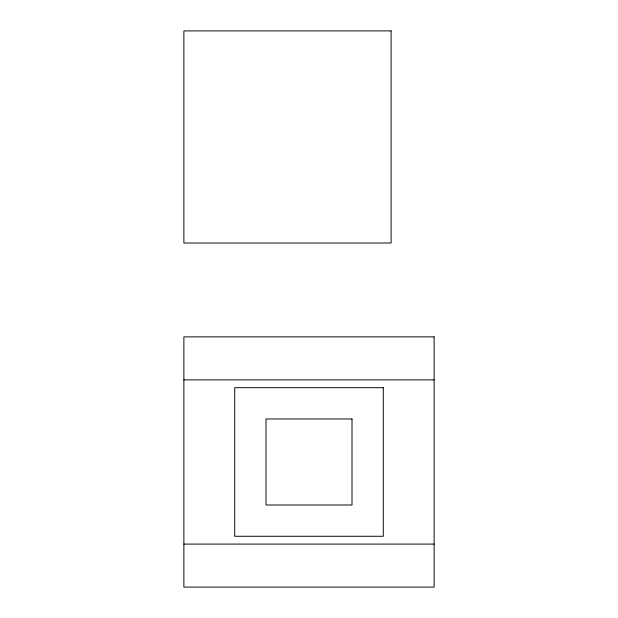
<?xml version="1.0" encoding="UTF-8"?>
<svg xmlns="http://www.w3.org/2000/svg" width="618" height="618" viewBox="0 0 618 618"><rect width="100%" height="100%" fill="white"/><g stroke="black" fill="none" stroke-linecap="round" stroke-linejoin="round"><path stroke-width="0.93" d="M183.878 379.869L434.122 379.869M183.878 544.087L434.122 544.087M391.109 30.9L183.878 30.9L183.878 243.021L391.109 243.021L391.109 30.9M434.122 336.864L183.878 336.864L183.878 587.1L434.122 587.1L434.122 336.864M383.291 387.687L234.709 387.687L234.709 536.269L383.291 536.269L383.291 387.687M352.013 418.973L265.987 418.973L265.987 504.991L352.013 504.991L352.013 418.973"/></g></svg>
